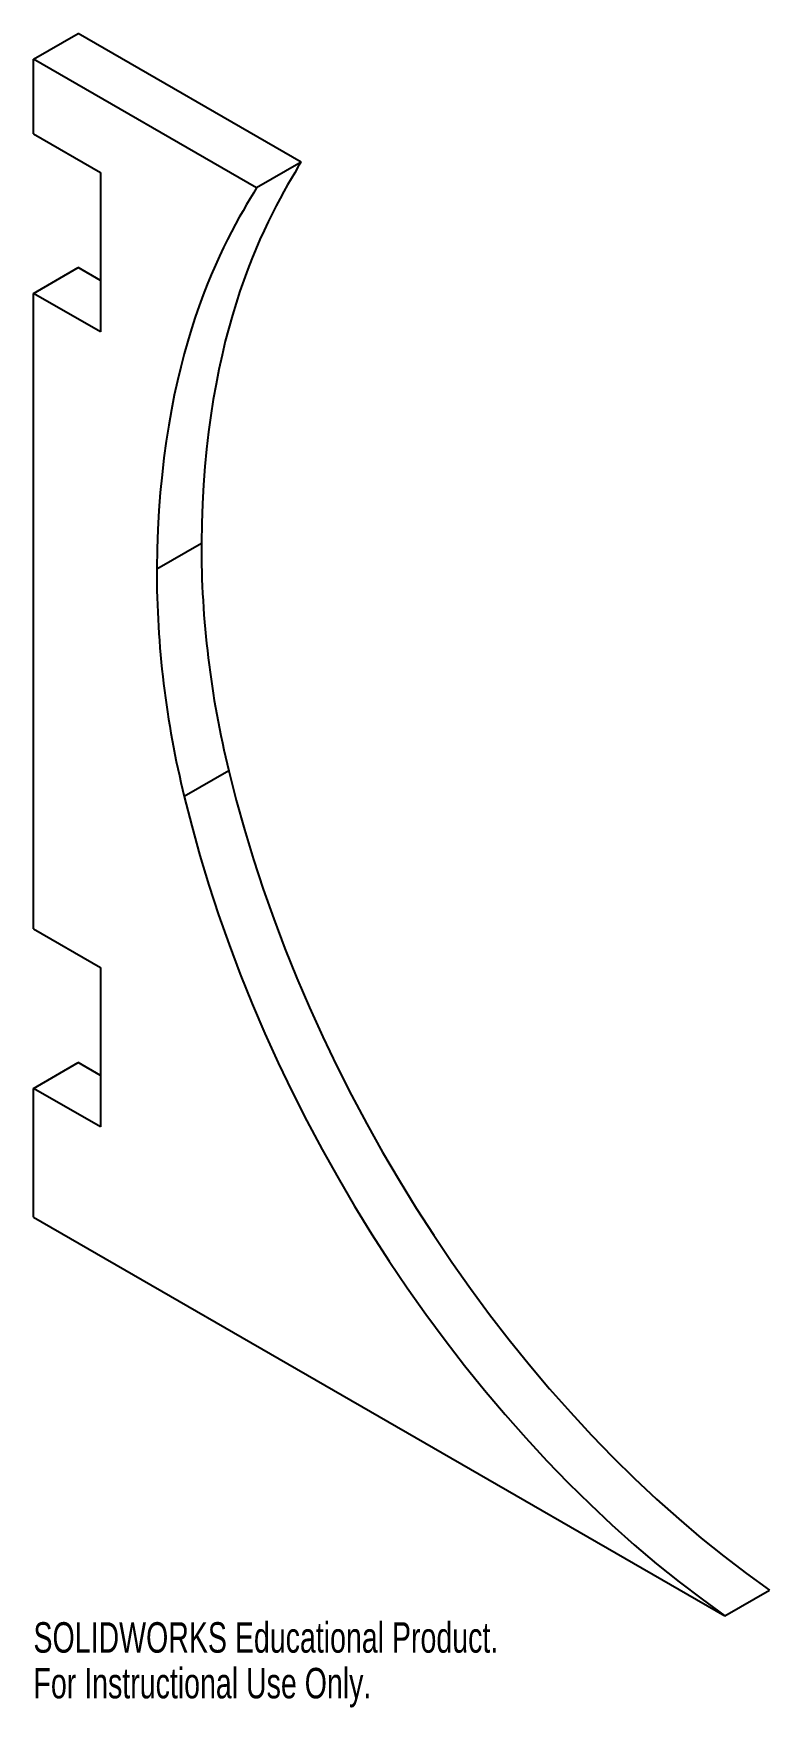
# Paper-space layout '_Isometric' of a CAD drawing. Header units: millimetres. Extents: x -67 to 49, y -139 to 127.
import ezdxf

# ---------------------------------------------------------------- set-up
doc = ezdxf.new("R2010")
doc.units = ezdxf.units.MM
doc.styles.add('SLDTEXTSTYLE0', font='TXT', dxfattribs={"width": 0.7})

psp = doc.layouts.new('_Isometric')

# ---------------------------------------------------------------- linework, layer by layer
at = {"color": 7, "linetype": 'Continuous', "lineweight": 25}
for p, q in [((-67.18, 122.48), (-60.1, 126.56)), ((-24.75, 106.15), (-60.1, 126.56)), ((-67.18, 110.64), (-67.18, 122.48)), ((-31.82, 102.07), (-67.18, 122.48)), ((-67.18, 110.64), (-56.57, 104.51)), ((-56.57, 104.51), (-56.57, 79.2)), ((-24.75, 106.15), (-31.82, 102.07)), ((-67.18, 85.32), (-60.1, 89.41)), ((-56.57, 87.36), (-60.1, 89.41)), ((-67.18, -15.52), (-67.18, 85.32)), ((-56.57, 79.2), (-67.18, 85.32)), ((-47.64, 41.6), (-40.57, 45.68)), ((-36.2, 9.58), (-43.28, 5.5)), ((-67.18, -15.52), (-56.57, -21.64)), ((-56.57, -21.64), (-56.57, -46.96)), ((-67.18, -40.83), (-60.1, -36.75)), ((-56.57, -38.79), (-60.1, -36.75)), ((-67.18, -61.25), (-67.18, -40.83)), ((-56.57, -46.96), (-67.18, -40.83)), ((-67.18, -61.25), (42.43, -124.52)), ((42.43, -124.52), (49.5, -120.44))]:
    psp.add_line(p, q, dxfattribs=at)
at = {"color": 7, "linetype": 'Continuous', "lineweight": 25, "flags": 128}
for points in [[(-36.2, 9.58), (-35.03, 4.91), (-33.73, 0.22), (-32.31, -4.49), (-30.76, -9.2), (-29.1, -13.92), (-27.32, -18.63), (-25.43, -23.33), (-23.43, -28.01), (-21.32, -32.68), (-19.1, -37.31), (-16.77, -41.9), (-14.35, -46.46), (-11.83, -50.97), (-9.22, -55.42), (-6.51, -59.82), (-3.72, -64.15), (-0.85, -68.42), (2.11, -72.6), (5.13, -76.71), (8.24, -80.73), (11.41, -84.65), (14.64, -88.49), (17.93, -92.21), (21.28, -95.84), (24.67, -99.35), (28.12, -102.74), (31.6, -106.02), (35.13, -109.16), (38.68, -112.19), (42.27, -115.07), (45.87, -117.82), (49.5, -120.44)], [(-43.28, 5.5), (-42.1, 0.83), (-40.8, -3.86), (-39.38, -8.57), (-37.83, -13.28), (-36.17, -18), (-34.4, -22.71), (-32.5, -27.41), (-30.5, -32.1), (-28.39, -36.76), (-26.17, -41.39), (-23.85, -45.99), (-21.42, -50.54), (-18.9, -55.05), (-16.29, -59.51), (-13.59, -63.9), (-10.79, -68.24), (-7.92, -72.5), (-4.97, -76.68), (-1.94, -80.79), (1.17, -84.81), (4.33, -88.74), (7.57, -92.57), (10.86, -96.3), (14.21, -99.92), (17.6, -103.43), (21.05, -106.82), (24.53, -110.1), (28.06, -113.25), (31.61, -116.27), (35.19, -119.16), (38.8, -121.91), (42.43, -124.52)]]:
    psp.add_lwpolyline(points, dxfattribs=at)
at = {"color": 7, "linetype": 'Continuous', "lineweight": 25}
for centre in [(109.34, 45.49), (102.27, 41.41)]:
    psp.add_arc(centre, 149.91, 179.9297, 193.8602, dxfattribs=at)
for points in [[(-24.75, 106.15), (-29.9, 97.63), (-40.22, 80.14), (-40.57, 45.68)], [(-31.82, 102.07), (-36.97, 93.55), (-47.29, 76.06), (-47.64, 41.6)]]:
    psp.add_open_spline(points, degree=3, dxfattribs=at)

# ---------------------------------------------------------------- texts
at = {"color": 7, "linetype": 'Continuous', "char_height": 4.8336, "attachment_point": 1, "style": 'SLDTEXTSTYLE0'}
for s, insert in [('SOLIDWORKS Educational Product.', (-67.18, -125.54)), ('For Instructional Use Only.', (-67.18, -132.79))]:
    psp.add_mtext(s, dxfattribs=dict(at, insert=insert))

doc.saveas('drawing.dxf')
